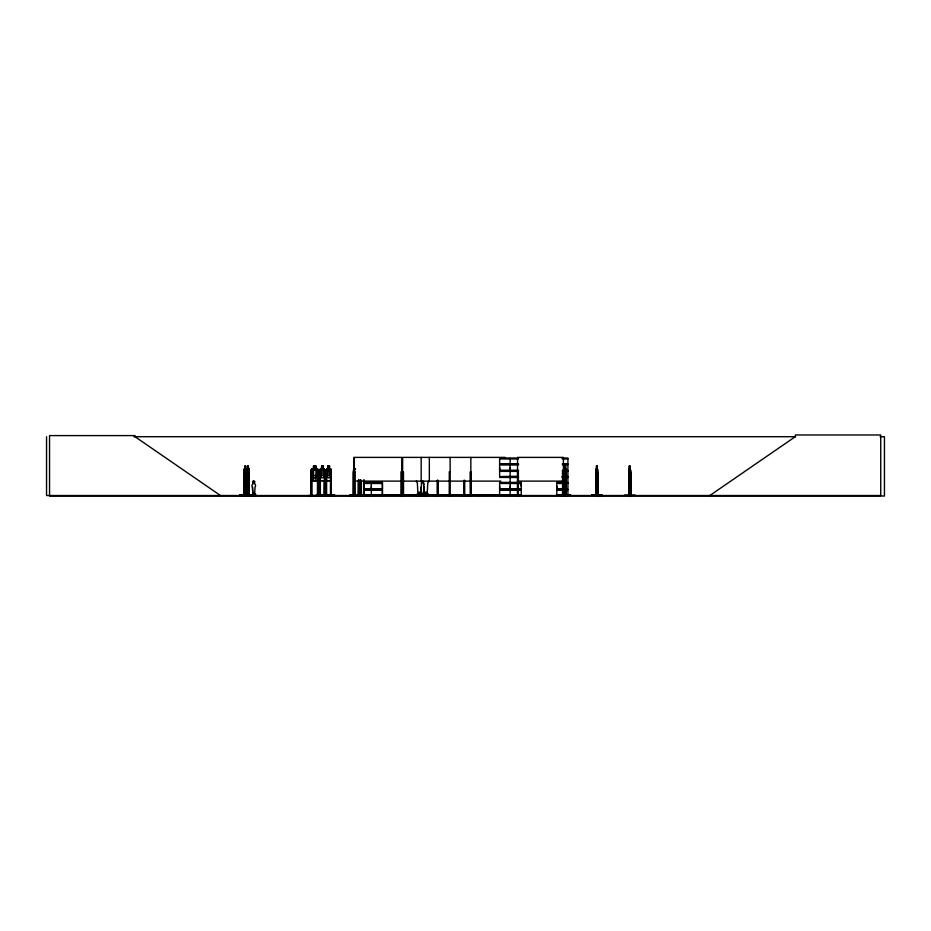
<?xml version="1.0" encoding="UTF-8"?>
<svg xmlns="http://www.w3.org/2000/svg" width="931" height="931" viewBox="0 0 931 931"><rect width="100%" height="100%" fill="white"/><g stroke="black" fill="none" stroke-linecap="round" stroke-linejoin="round"><path stroke-width="1.4" d="M371.329 486.215L371.329 488.938L371.318 483.48M364.207 483.48L382.42 483.48L382.408 488.938L364.207 488.938M499.633 488.938L499.633 483.48L521.244 483.48L521.232 488.938L499.633 488.938L499.644 486.215M518.462 470.271L499.633 470.271L499.644 467.548M510.153 486.215L510.153 488.938L510.141 483.48M510.153 467.548L510.153 470.271L510.141 464.825M521.232 486.215L521.232 483.48M556.808 488.938L556.808 483.48L567.91 483.48L567.91 488.938L556.808 488.938L556.819 486.215M364.207 490.032L382.42 490.032L382.42 495.292L349.719 495.408L368.385 495.513M358.621 495.513L358.714 494.664M565.35 480.757L565.536 477.847L565.443 480.757M565.897 480.757L566.176 477.847L565.99 480.757L563.918 480.757L563.732 470.027L563.93 468.991L565.99 468.991M597.481 480.664L597.69 477.847L597.504 480.757M630.287 480.757L630.473 477.847L630.392 480.757L628.867 480.757L628.972 468.991M559.578 495.455L570.715 495.083L556.796 495.292L556.819 490.032L567.91 490.032L567.91 495.292M602.322 495.455L591.744 495.048L602.31 495.525M624.526 495.083L635.105 495.083M246.017 480.757L246.017 468.991M246.378 477.859L246.11 480.757L244.248 480.757M248.775 480.757L249.124 477.859M249.101 477.847L248.868 480.757L246.994 480.757M239.407 495.513L255.781 495.513L255.583 494.233L254.71 494.233M253.185 495.036L239.511 495.083L255.373 495.059L255.373 494.233M247.995 495.513L249.182 495.501L248.274 495.525M419.648 492.883L419.311 492.557M254.629 481.502L254.652 483.899A1.978 1.804 -90 0 1 255.024 487.006L254.652 494.629L252.848 494.629L252.476 487.006A1.978 1.804 -90 0 1 252.848 483.899L252.929 481.502M254.396 493.837L253.651 493.674L254.396 493.5M253.744 493.779L254.314 493.546M425.944 492.93L425.386 492.557L426.014 492.918M245.97 475.508L245.598 477.847L244.888 477.847L244.772 466.07L245.621 466.07L245.97 470.062L246.028 495.525M564.023 468.991L563.918 495.525L564.442 466.07M564.302 495.525L564.477 468.991M564.57 468.991L564.372 495.525M596.585 468.991L595.887 470.027L595.887 477.859L596.166 480.757L597.597 480.757M596.177 468.991L595.968 495.525M324.442 480.757L325.105 477.859L324.419 468.991M330.656 480.664L331.366 477.859L330.703 480.757M244.353 468.991L243.934 495.525M246.273 494.664L246.634 495.525L246.762 470.027L247.611 468.991M246.657 495.513L247.099 468.991M316.016 495.455L334.834 495.467M434.125 495.455L440.479 495.048M564.908 469.084L564.605 475.508M596.585 466.07L596.154 495.525M308.44 495.455L334.753 495.525M461.683 495.408L466.233 495.036L461.636 495.467M252.883 481.502L253.348 480.896M425.548 492.697L425.618 493.011M247.634 469.084L247.262 475.508L247.634 477.847L248.344 477.847L248.717 470.062L248.368 466.07L247.518 466.07L247.541 469.084L247.634 466.163L248.344 466.163M516.181 495.455L518.614 495.525L518.439 494.664L517.403 494.664L517.403 495.525L517.566 457.389L563.406 457.389L563.499 495.525M518.183 495.467L518.16 494.664M353.722 495.513L353.745 494.664M354.024 457.389L354.013 495.525L354.245 494.664M359.715 495.455L359.89 480.175M402.041 495.513L401.889 494.664M319.927 495.525L319.95 470.027L320.415 468.991L321.661 468.991M319.95 470.027L320.497 468.991M326.094 495.525L326.129 470.027L326.758 468.991L327.933 468.991M353.466 495.525L353.501 470.027L354.176 468.991M354.199 480.664L353.571 470.027L354.199 469.084M310.966 495.525L311.035 470.027L311.862 468.991M311.21 495.525L311.082 470.027L311.897 469.084L317.529 469.084M246.831 495.385L246.959 471.808M252.743 495.513L252.883 494.233M254.919 495.513L255.757 495.525M417.588 494.827L417.588 493.593L416.657 495.513L417.007 494.827M424.14 495.525L423.954 494.233L424.036 495.525L420.521 495.315L421.801 495.036M420.475 495.49L421.685 495.141L421.696 493.593L421.219 495.059M421.731 495.315L420.277 495.525L421.149 495.513M421.976 495.525L421.685 495.141M424.094 495.292L422.883 495.49L424.373 495.525M422.988 495.513L423.826 493.593M423.791 495.513L424.676 495.501M427.783 494.827L426.456 495.49L427.923 495.141L427.934 493.593L427.585 494.827M313.619 469.084L312.385 470.062L312.385 475.508L313.619 477.847L315.9 477.847L317.122 475.508L317.122 470.062L315.9 469.084M709.818 495.525L795.283 436.709L795.283 434.975L880.738 434.975L880.738 495.525L46.55 495.525L46.55 436.709M466.128 495.467L461.683 495.083M417.204 495.315L428.167 495.501M420.8 495.525L421.568 495.373M402.413 495.513L402.564 494.664M364.184 495.304L364.23 480.175M133.924 436.709L795.726 436.709M880.086 436.709L884.45 436.709L884.45 496.025L49.552 496.025L49.552 435.592L135.018 435.592L135.018 436.709L220.472 495.525M505.091 457.389L402.658 457.389L402.588 495.525M499.621 458.25L518.474 458.25M562.359 458.227L567.922 458.25M518.474 458.471L499.621 458.459L499.644 463.731L518.462 463.731M562.359 458.459L567.922 458.471L567.898 463.731L562.359 463.731M499.644 458.797L518.462 458.797M562.359 458.797L567.898 458.797M499.563 464.104L518.509 464.104M563.814 464.104L567.991 464.104M499.563 464.441L518.509 464.441M563.814 464.441L567.991 464.441M518.462 464.825L499.633 464.825L499.633 470.271M562.359 464.825L567.91 464.825L567.91 470.271L562.359 470.271M327.91 469.084L327.852 466.07L329.644 466.07L329.516 469.084M596.212 475.508L597.085 477.847L597.202 466.07L596.492 466.07L596.515 469.084M244.795 466.163L245.598 466.163M315.9 466.163L313.561 466.163L313.619 480.757M321.649 466.163L323.325 466.163M327.91 466.163L329.586 466.163M564.361 466.163L565.571 466.163M596.515 466.163L597.178 466.163M629.309 466.163L629.973 466.163M244.259 468.991L244.865 468.991M245.528 468.991L246.11 468.991M248.274 468.991L248.856 468.991M311.815 468.991L313.619 468.991M315.9 468.991L317.564 468.991L318.425 470.015L318.425 477.859L317.541 480.757L311.792 480.757M323.301 468.991L324.5 468.991M329.574 468.991L330.761 468.991M354.094 468.991L355.456 468.991M597.097 468.991L597.783 470.062L597.9 495.525M629.891 468.991L630.578 470.062L630.578 495.525M244.271 469.084L246.098 469.084M247.018 469.084L248.845 469.084M320.439 469.084L324.477 469.084M326.7 469.084L330.738 469.084M354.129 469.084L355.514 469.084L354.571 470.062L354.571 472.785M563.942 469.084L565.978 469.084M596.084 469.084L597.586 469.084M628.879 469.084L630.368 469.084M244.015 470.027L244.236 495.525M246.378 470.015L246.424 495.513M249.124 470.015L248.752 469.084M318.379 470.015L318.321 495.525M325.105 470.015L324.954 495.525L325.024 494.664L324.186 494.664L324.197 495.525L324.244 480.175M326.129 470.027L326.234 495.525M331.285 470.015L331.215 495.525M564.279 470.027L565.478 470.062M565.338 468.991L565.629 495.525M628.681 470.027L628.925 495.525M630.59 470.015L630.392 495.525M313.619 470.062L315.9 470.062M499.563 470.655L518.509 470.655M563.814 470.655L567.991 470.655M499.563 470.993L518.509 470.993M563.814 470.993L567.991 470.993M518.462 471.377L499.633 471.377L499.633 476.625L518.462 476.486L499.621 476.637M562.359 471.377L567.91 471.377L567.91 476.625L562.359 476.625M244.213 471.808L243.631 495.525M249.008 471.808L248.798 495.525L248.705 477.382M310.907 471.808L311.757 471.808L311.664 495.525L311.582 471.808M318.402 471.808L317.564 471.808L317.483 495.525M324.244 471.808L324.966 471.808M330.505 471.808L331.227 471.808M401.796 471.808L400.993 471.808L400.9 495.525M402.658 471.808L403.46 471.808L403.554 495.525M450.115 471.808L449.301 471.808L449.219 495.525M517.485 471.808L518.346 471.808L518.358 495.525M563.406 471.808L562.557 471.808L562.545 495.525M563.814 471.808L564.675 471.808M566.479 471.808L565.466 471.808L565.443 495.525M597.621 471.808L598.086 495.525M630.403 471.808L630.881 495.525M313.619 475.508L315.9 475.508M564.361 475.508L564.931 470.062M562.359 476.474L567.898 476.486M499.621 476.916L518.474 476.858M562.359 476.858L567.922 476.916M499.621 477.138L518.474 477.138M562.359 477.114L567.922 477.114L567.91 482.386L556.808 482.386M499.644 477.452L518.462 477.452M562.359 477.452L567.898 477.452M244.015 477.859L244.341 480.757M246.762 477.859L247.087 480.757M319.868 477.859L320.473 480.757L324.512 480.757M326.129 477.859L326.734 480.757L330.773 480.757M353.571 477.859L354.152 480.757M563.732 477.859L564.011 480.757M244.271 480.664L246.098 480.664M247.018 480.664L248.845 480.664M317.529 480.664L311.85 480.664L311.117 477.847M324.477 480.664L320.439 480.664L320.008 470.074M326.7 480.664L330.738 480.664M563.942 480.664L565.978 480.664M596.084 480.664L597.586 480.664M628.879 480.664L630.368 480.664M354.339 481.118L401.796 481.118M402.658 481.118L500.831 481.118M517.566 481.118L563.406 481.118M252.848 481.758L252.848 483.899M364.207 482.386L382.42 482.386M499.633 482.386L521.244 482.386M364.137 482.77L382.501 482.77M499.563 482.77L521.313 482.77M556.738 482.77L567.991 482.77M364.137 483.108L382.501 483.108M499.563 483.108L521.313 483.108M556.738 483.108L567.991 483.108M252.476 487.006L252.906 494.629M364.137 489.31L382.501 489.31M499.563 489.31L521.313 489.31M556.738 489.31L567.991 489.31M364.137 489.648L382.501 489.648M499.563 489.648L521.313 489.648M556.738 489.648L567.991 489.648M421.219 494.233L420.893 495.269L421.58 495.525M243.631 494.664L244.283 494.664M245.679 494.664L247.029 494.664M248.437 494.664L249.077 494.664M317.483 494.664L318.483 494.664L318.483 495.525M325.78 494.664L326.641 494.664L326.374 495.525M330.447 494.664L331.308 494.664M353.163 494.664L500.994 494.792M562.464 494.664L563.499 494.664M564.908 494.664L563.744 494.664L563.744 495.525M565.396 494.664L566.548 494.664M595.898 494.664L596.515 494.664M597.551 494.664L598.109 495.525M629.298 494.664L628.693 495.525M630.334 494.664L630.95 494.664M421.708 494.896L425.514 495.525M467.862 495.525L474.24 495.071L467.956 495.467M514.843 495.525L515.762 495.083M334.788 495.083L316.063 495.455M349.73 495.083L382.408 495.141L382.408 490.032M474.24 495.071L467.886 495.036M499.644 495.141L521.232 495.141M556.819 495.141L570.715 495.083M591.744 495.083L602.322 495.083M450.232 495.408L450.115 457.389M253.756 480.768L254.675 481.502M510.107 495.513L510.153 490.032M368.781 495.455L368.699 494.664M515.064 495.525L515.076 494.664L515.332 495.513M252.918 495.385L253.092 494.233L252.208 494.233L252.208 495.269M503.101 495.467L514.308 494.908L514.308 495.525M417.239 495.141L418.263 495.036M360.111 495.467L359.983 494.664M329.586 469.084L330.447 470.062L330.447 475.508L329.586 477.847L327.98 477.847L327.13 475.508L327.933 466.07M317.483 469.084L318.344 470.062M330.68 468.991L331.308 470.062M562.755 495.513L562.638 471.808M564.931 466.163L564.57 480.757M355.921 495.478L355.956 494.792M311.035 477.859L311.838 480.757M248.763 468.991L249.031 495.525M597.493 468.991L597.597 495.525M565.885 468.991L566.199 495.525M565.431 468.991L565.629 470.062M360.262 495.478L360.402 480.175M564.058 475.508L564.582 480.664M628.797 477.847L628.96 480.757M421.056 487.006L421.475 494.629L423.454 494.629L423.861 487.006A1.978 1.978 0 0 0 424.175 486.599M630.706 471.808L630.706 477.382M630.706 480.175L630.694 495.525M629.973 469.084L629.984 466.07L629.286 466.07L629.309 477.847L630.171 475.508L629.891 466.07M629.379 466.07L629.403 469.084M629.228 480.175L629.251 495.525M629.065 480.175L628.949 495.525M597.097 466.07L597.085 469.084M596.445 480.175L596.457 495.525M595.945 494.664L595.898 495.525M566.502 494.664L566.548 495.525M566.316 471.808L566.292 495.525M566.083 470.062L565.99 495.525M565.745 495.525L565.501 466.07M565.571 469.084L565.594 466.07L564.337 466.07L564.337 468.991M564.954 466.07L565.024 469.084M564.838 480.175L564.861 495.525M564.558 494.664L564.64 495.525M563.325 471.808L563.208 495.525M519.533 494.792L519.533 495.525M517.915 494.792L517.915 495.525M517.671 494.664L517.683 495.525M515.285 494.664L515.285 495.525M514.366 494.664L514.494 495.525M510.141 458.471L510.153 463.731M510.153 471.377L510.141 476.625M510.141 477.138L510.153 482.386M507.418 494.908L507.383 495.525M507.29 494.664L507.232 495.525M506.627 494.664L506.58 495.525L506.406 494.664M505.207 495.525L505.242 494.664L505.091 495.525M504.986 494.664L504.963 495.525M504.66 494.664L504.683 495.525M504.427 494.664L504.474 495.525M504.393 494.664L504.311 495.525M480.035 494.792L480.163 495.525M470.923 494.664L471.051 495.525L471.074 471.808L470.295 471.808L470.458 495.525L470.516 471.808M470.853 457.389L470.76 495.525M470.225 494.664L470.225 495.525M464.918 494.664L464.918 495.525M464.685 480.373L464.767 495.525M464.581 494.664L464.557 495.525M464.278 494.664L464.278 495.525M464.15 480.373L464.15 495.525M463.987 480.373L464.069 495.525M451.198 494.792L451.198 495.525M450.022 494.664L450.022 495.525M449.394 494.664L449.464 495.525M438.082 480.373L438.152 495.525M438.059 494.664L437.931 495.525M437.873 480.373L437.768 495.525M437.523 480.373L437.523 495.525M437.454 494.664L437.337 495.525L437.302 480.373M429.331 457.389L429.331 481.118M426.386 494.827L426.386 492.231L425.025 492.231L425.025 494.827M423.803 493.593L423.826 494.827M423.454 481.758L423.454 483.899A1.978 1.978 0 0 1 424.175 484.62M423.314 494.827L423.302 495.525M422.93 495.059L422.93 493.325L422.022 493.325L422.022 495.059M421.475 481.758L421.475 483.899M421.173 457.389L421.173 481.118M421.196 494.233L421.196 495.059M420.149 494.827L420.149 492.231L418.787 492.231L418.787 494.827M419.741 495.525L416.076 495.525M401.703 495.525L401.796 457.389L354.339 457.389L354.327 495.525M401.086 494.664L401.075 495.525M382.42 483.48L382.42 488.938M371.329 490.032L371.318 495.292M368.606 494.664L368.606 495.525M367.896 494.664L367.896 495.525M367.803 494.664L367.71 495.525M364.021 494.664L364.021 495.525M363.905 480.175L363.87 495.525M363.625 480.175L363.614 495.525M363.579 494.664L363.579 495.525M361.007 480.175L361.042 495.525M360.693 480.175L360.763 495.525M360.681 480.175L360.6 495.525M359.075 480.175L359.052 495.525M358.842 480.175L358.842 495.525M358.563 480.175L358.493 495.525M358.319 480.175L358.26 495.525M355.235 495.525L355.142 471.808L353.233 471.808L353.163 495.525M355.048 494.664L355.048 495.525M353.559 494.664L353.617 495.525M331.04 494.664L331.04 495.525M330.982 471.808L330.889 495.525M330.761 471.808L330.703 495.525M330.505 478.778L330.458 495.525M326.63 495.525L326.572 471.808L325.85 471.808L325.862 495.525M324.721 471.808L324.628 495.525M324.5 471.808L324.442 495.525M323.255 466.163L323.255 469.084M321.719 466.163L320.858 475.508L321.719 477.847L323.325 477.847L324.186 475.508L324.186 470.062L323.325 469.084L323.301 466.07L321.591 466.07L321.649 469.084M320.055 480.175L320.113 495.525M318.134 494.664L318.111 495.525M317.855 494.664L317.832 495.525M317.727 471.808L317.646 495.525M315.9 480.757L315.981 466.07L313.479 466.07L313.479 468.991M315.842 466.163L315.842 469.084M311.827 495.525L311.827 494.664L310.826 494.664L310.838 495.525M254.919 494.233L254.919 495.269M254.71 495.059L254.652 493.325L253.767 493.325L253.767 495.059M254.594 493.325L254.594 495.059M253.826 493.325L253.826 495.059M252.417 494.233L252.417 495.059M248.496 477.382L248.472 495.525M245.749 478.778L245.726 495.525M243.91 471.808L243.841 495.525M422.418 480.85A2.968 2.968 0 0 1 421.545 482.956L420.928 494.384L417.961 494.384L417.356 482.956A2.968 2.968 0 0 1 416.483 480.85M428.656 480.85A2.968 2.968 0 0 1 427.783 482.956L427.178 494.384L424.21 494.384L423.593 482.956A2.968 2.968 0 0 1 422.721 480.85M245.47 466.652L245.016 467.63L245.47 466.652M315.493 466.652L314.026 466.652L314.026 467.63L315.493 467.63L315.493 466.652M323.045 466.652L322.01 466.652L322.01 467.63L323.045 467.63L323.045 466.652M329.306 466.652L328.271 466.652L328.271 467.63L329.306 467.63L329.306 466.652M245.598 470.062L244.888 470.062L244.888 475.508L245.598 475.508L245.598 470.062M248.344 470.062L247.634 470.062L247.634 475.508L248.344 475.508L248.344 470.062M323.325 470.062L321.719 470.062L321.719 475.508L323.325 475.508L323.325 470.062M329.586 470.062L327.98 470.062L327.98 475.508L329.586 475.508L329.586 470.062M597.085 470.062L596.515 475.508L597.085 470.062M629.868 470.062L629.309 475.508L629.868 470.062M320.311 471.808L319.589 471.808L319.589 495.525L319.566 494.664L320.38 494.664L320.369 495.525L320.311 471.808M521.244 490.032L499.633 490.032L499.633 495.292L521.255 495.304L521.232 490.032M478.429 495.525L478.429 494.792L478.418 495.525"/></g></svg>
